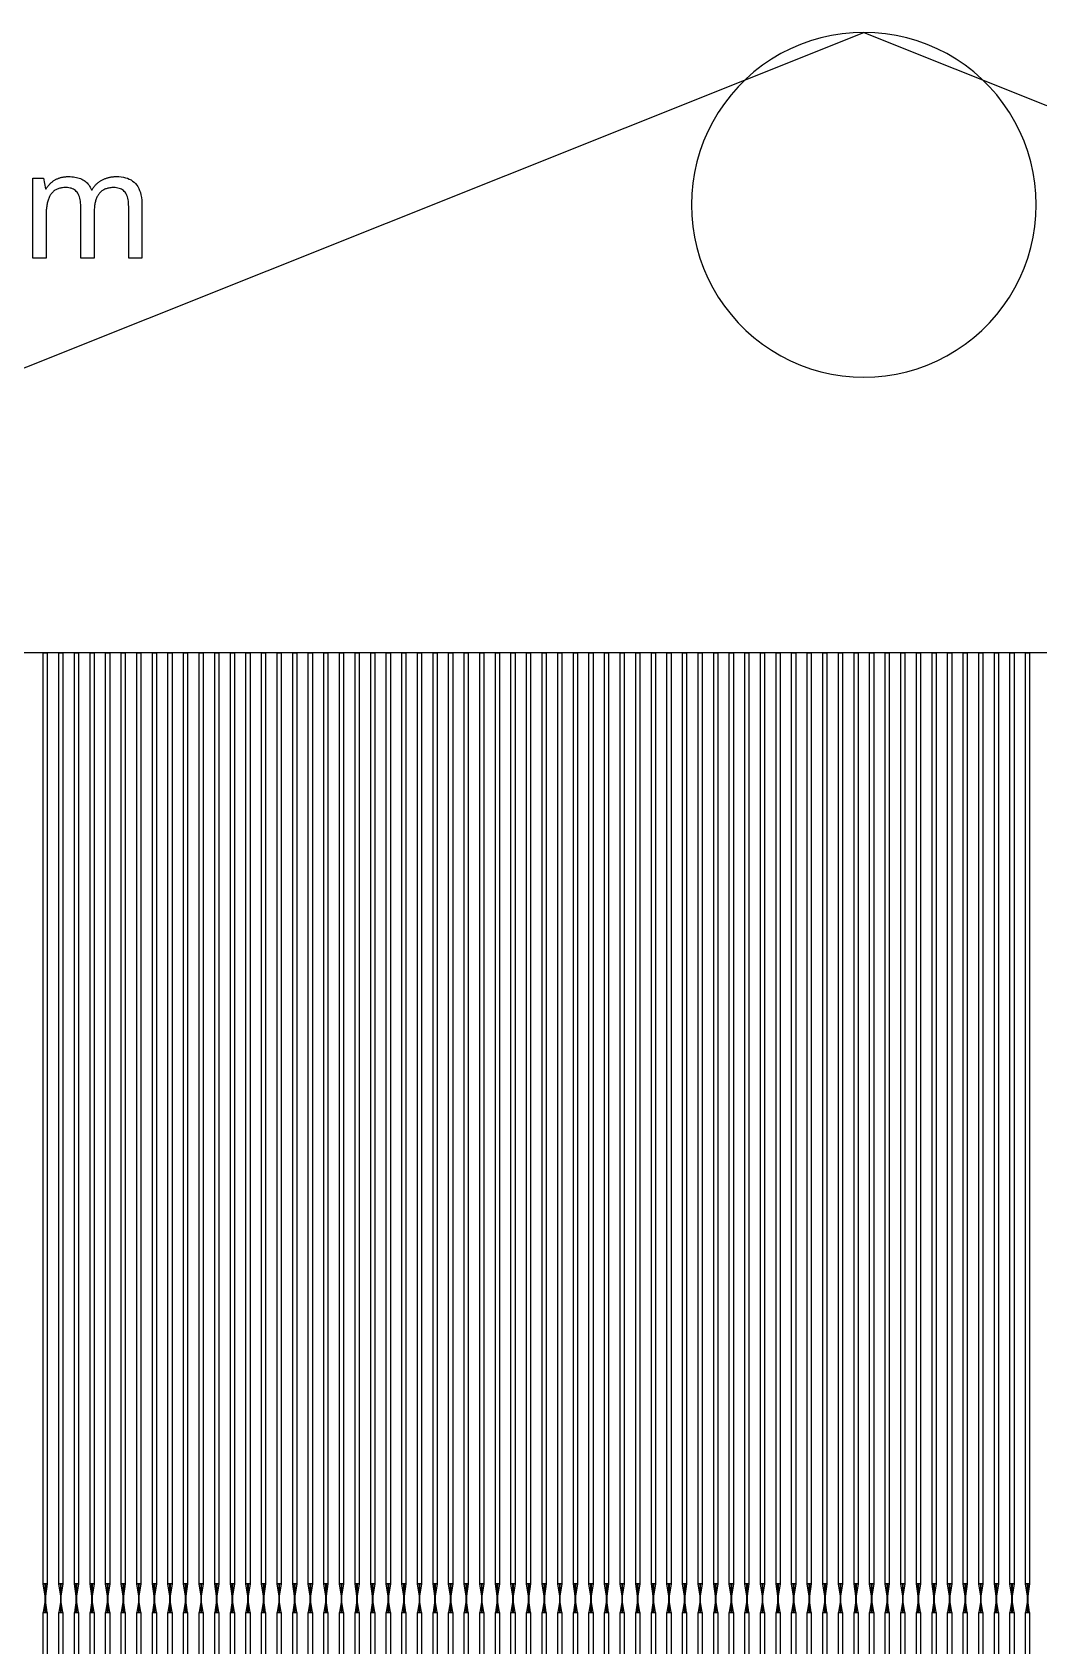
# Model space of a CAD drawing. Extents: x 0 to 762, y 0 to 762.
# Drawn here: x 65.7 to 139.9, y 503.4 to 622.3 of the extents above; entities that cross this region are included whole.
import ezdxf

# ---------------------------------------------------------------- set-up
doc = ezdxf.new("R2010")
doc.units = 0
doc.layers.get('0').update_dxf_attribs({"linetype": 'CONTINUOUS'})

msp = doc.modelspace()

# ---------------------------------------------------------------- linework, layer by layer
at = {"color": 0}
for points in [[(126.998, 622.289), (241.446, 576.569), (12.5497, 576.569), (126.998, 622.289)], [(139.697, 609.589), (139.672, 610.386), (139.597, 611.181), (139.472, 611.968), (139.299, 612.747), (139.076, 613.514), (138.806, 614.264), (138.489, 614.996), (138.127, 615.707), (137.72, 616.394), (137.272, 617.054), (136.783, 617.685), (136.255, 618.282), (135.691, 618.847), (135.093, 619.374), (134.462, 619.864), (133.803, 620.311), (133.116, 620.718), (132.405, 621.081), (131.673, 621.397), (130.922, 621.667), (130.156, 621.89), (129.377, 622.064), (128.589, 622.189), (127.795, 622.264), (126.998, 622.289), (126.2, 622.264), (125.406, 622.189), (124.618, 622.064), (123.839, 621.89), (123.073, 621.667), (122.323, 621.397), (121.59, 621.081), (120.879, 620.718), (120.193, 620.311), (119.533, 619.864), (118.903, 619.374), (118.304, 618.847), (117.74, 618.282), (117.212, 617.685), (116.723, 617.054), (116.275, 616.394), (115.869, 615.707), (115.507, 614.996), (115.19, 614.264), (114.919, 613.514), (114.697, 612.747), (114.523, 611.968), (114.398, 611.181), (114.323, 610.386), (114.298, 609.589), (114.323, 608.792), (114.398, 607.997), (114.523, 607.21), (114.697, 606.431), (114.919, 605.664), (115.19, 604.914), (115.507, 604.182), (115.869, 603.471), (116.275, 602.783), (116.723, 602.124), (117.212, 601.494), (117.74, 600.896), (118.304, 600.331), (118.903, 599.804), (119.533, 599.314), (120.193, 598.867), (120.879, 598.46), (121.59, 598.097), (122.323, 597.781), (123.073, 597.511), (123.839, 597.287), (124.618, 597.114), (125.406, 596.989), (126.2, 596.914), (126.998, 596.889), (127.795, 596.914), (128.589, 596.989), (129.377, 597.114), (130.156, 597.287), (130.922, 597.511), (131.673, 597.781), (132.405, 598.097), (133.116, 598.46), (133.803, 598.867), (134.462, 599.314), (135.093, 599.804), (135.691, 600.331), (136.255, 600.896), (136.783, 601.494), (137.272, 602.124), (137.72, 602.783), (138.127, 603.471), (138.489, 604.182), (138.806, 604.914), (139.076, 605.664), (139.299, 606.431), (139.472, 607.21), (139.597, 607.997), (139.672, 608.792), (139.697, 609.589)], [(72.8365, 605.66), (72.8365, 609.457), (72.8339, 609.593), (72.8257, 609.722), (72.8124, 609.844), (72.7935, 609.96), (72.7693, 610.068), (72.7399, 610.169), (72.7049, 610.264), (72.6646, 610.351), (72.619, 610.432), (72.5679, 610.504), (72.5113, 610.571), (72.4486, 610.631), (72.3803, 610.683), (72.3058, 610.728), (72.2256, 610.767), (72.1393, 610.797), (72.0472, 610.822), (71.9492, 610.84), (71.8453, 610.85), (71.7354, 610.854), (71.6582, 610.853), (71.5833, 610.849), (71.5108, 610.842), (71.4407, 610.833), (71.3729, 610.822), (71.3075, 610.807), (71.2444, 610.79), (71.1838, 610.771), (71.1254, 610.75), (71.0694, 610.725), (71.0156, 610.699), (70.9638, 610.671), (70.9138, 610.64), (70.8657, 610.607), (70.8197, 610.571), (70.7756, 610.532), (70.7333, 610.492), (70.6929, 610.449), (70.6546, 610.403), (70.6182, 610.354), (70.5847, 610.304), (70.5531, 610.253), (70.5233, 610.199), (70.4953, 610.142), (70.4692, 610.082), (70.4449, 610.019), (70.4224, 609.956), (70.4017, 609.889), (70.3828, 609.819), (70.3658, 609.747), (70.3504, 609.675), (70.3368, 609.599), (70.3247, 609.521), (70.3143, 609.442), (70.3053, 609.36), (70.2981, 609.275), (70.2925, 609.189), (70.2885, 609.1), (70.286, 609.008), (70.2853, 608.915), (70.2853, 605.66), (69.3024, 605.66), (69.3024, 609.457), (69.2996, 609.593), (69.2915, 609.722), (69.2782, 609.844), (69.2593, 609.96), (69.2351, 610.068), (69.2056, 610.169), (69.1707, 610.264), (69.1304, 610.351), (69.0849, 610.432), (69.0338, 610.504), (68.9782, 610.571), (68.9164, 610.631), (68.8487, 610.683), (68.775, 610.728), (68.6954, 610.767), (68.6096, 610.799), (68.5179, 610.822), (68.4201, 610.84), (68.3164, 610.85), (68.2067, 610.854), (68.1253, 610.853), (68.0465, 610.849), (67.9706, 610.842), (67.8972, 610.832), (67.8267, 610.819), (67.7587, 610.804), (67.6935, 610.786), (67.6308, 610.764), (67.571, 610.74), (67.5138, 610.714), (67.4589, 610.685), (67.4063, 610.653), (67.3558, 610.618), (67.3075, 610.581), (67.2613, 610.54), (67.2172, 610.499), (67.1754, 610.453), (67.1357, 610.404), (67.0981, 610.354), (67.0625, 610.3), (67.0301, 610.244), (66.9996, 610.186), (66.9708, 610.125), (66.9439, 610.061), (66.9189, 609.996), (66.8956, 609.928), (66.8742, 609.857), (66.8546, 609.783), (66.8368, 609.707), (66.8208, 609.629), (66.8076, 609.549), (66.7957, 609.465), (66.7853, 609.381), (66.7761, 609.293), (66.7685, 609.203), (66.7622, 609.11), (66.7574, 609.015), (66.7539, 608.918), (66.7518, 608.818), (66.751, 608.717), (66.751, 605.66), (65.7735, 605.66), (65.7735, 611.557), (66.5685, 611.557), (66.7081, 610.762), (66.7618, 610.762), (66.7881, 610.808), (66.8153, 610.853), (66.8435, 610.896), (66.8726, 610.938), (66.9028, 610.978), (66.9339, 611.017), (66.966, 611.054), (66.999, 611.09), (67.0331, 611.126), (67.0679, 611.16), (67.1038, 611.194), (67.1401, 611.226), (67.1772, 611.258), (67.2149, 611.287), (67.2532, 611.317), (67.2922, 611.344), (67.3318, 611.372), (67.3722, 611.397), (67.4131, 611.421), (67.4546, 611.444), (67.4978, 611.467), (67.5414, 611.488), (67.5856, 611.507), (67.63, 611.525), (67.6749, 611.543), (67.7203, 611.558), (67.766, 611.574), (67.8122, 611.588), (67.8588, 611.6), (67.9058, 611.611), (67.9542, 611.621), (68.0028, 611.631), (68.0514, 611.639), (68.1, 611.646), (68.1489, 611.651), (68.1978, 611.657), (68.2468, 611.66), (68.296, 611.662), (68.3453, 611.664), (68.3946, 611.665), (68.5214, 611.662), (68.6436, 611.656), (68.7615, 611.643), (68.875, 611.626), (68.984, 611.606), (69.0888, 611.579), (69.189, 611.549), (69.2849, 611.514), (69.3764, 611.474), (69.4635, 611.429), (69.5471, 611.379), (69.6262, 611.324), (69.701, 611.262), (69.7711, 611.196), (69.8368, 611.125), (69.8978, 611.049), (69.9544, 610.967), (70.0065, 610.879), (70.0542, 610.786), (70.0972, 610.688), (70.1401, 610.688), (70.1686, 610.738), (70.1982, 610.786), (70.2289, 610.832), (70.2606, 610.878), (70.2933, 610.922), (70.3271, 610.965), (70.3621, 611.007), (70.3981, 611.047), (70.435, 611.085), (70.4732, 611.122), (70.5133, 611.158), (70.554, 611.193), (70.5953, 611.226), (70.6374, 611.258), (70.68, 611.289), (70.7233, 611.318), (70.7672, 611.346), (70.8118, 611.374), (70.8571, 611.399), (70.9029, 611.424), (70.9504, 611.447), (70.9983, 611.469), (71.0467, 611.492), (71.0954, 611.511), (71.1446, 611.531), (71.1942, 611.549), (71.2443, 611.564), (71.2947, 611.579), (71.3457, 611.593), (71.3971, 611.606), (71.4488, 611.617), (71.5006, 611.626), (71.5526, 611.636), (71.605, 611.643), (71.6575, 611.65), (71.7103, 611.656), (71.7632, 611.66), (71.8164, 611.662), (71.8699, 611.664), (71.9233, 611.665), (72.1067, 611.66), (72.2807, 611.644), (72.4453, 611.618), (72.6006, 611.582), (72.7465, 611.536), (72.8831, 611.479), (73.0104, 611.412), (73.1282, 611.335), (73.2368, 611.247), (73.336, 611.149), (73.4268, 611.04), (73.5081, 610.921), (73.5799, 610.787), (73.6419, 610.642), (73.6944, 610.485), (73.7375, 610.314), (73.771, 610.132), (73.7949, 609.938), (73.8093, 609.731), (73.814, 609.511), (73.814, 605.66), (72.8365, 605.66)], [(66.5397, 576.569), (66.8397, 576.569), (66.8397, 507.99), (66.5397, 507.99), (66.5397, 576.569)], [(67.6885, 576.569), (67.9885, 576.569), (67.9885, 507.99), (67.6885, 507.99), (67.6885, 576.569)], [(68.8372, 576.569), (69.1372, 576.569), (69.1372, 507.99), (68.8372, 507.99), (68.8372, 576.569)], [(69.9858, 576.569), (70.286, 576.569), (70.286, 507.99), (69.9858, 507.99), (69.9858, 576.569)], [(71.1347, 576.569), (71.4347, 576.569), (71.4347, 507.99), (71.1347, 507.99), (71.1347, 576.569)], [(72.2833, 576.569), (72.5833, 576.569), (72.5833, 507.99), (72.2833, 507.99), (72.2833, 576.569)], [(73.4321, 576.569), (73.7321, 576.569), (73.7321, 507.99), (73.4321, 507.99), (73.4321, 576.569)], [(74.5808, 576.569), (74.8808, 576.569), (74.8808, 507.99), (74.5808, 507.99), (74.5808, 576.569)], [(75.7296, 576.569), (76.0296, 576.569), (76.0296, 507.99), (75.7296, 507.99), (75.7296, 576.569)], [(76.8782, 576.569), (77.1783, 576.569), (77.1783, 507.99), (76.8782, 507.99), (76.8782, 576.569)], [(78.0269, 576.569), (78.3269, 576.569), (78.3269, 507.99), (78.0269, 507.99), (78.0269, 576.569)], [(79.1757, 576.569), (79.4757, 576.569), (79.4757, 507.99), (79.1757, 507.99), (79.1757, 576.569)], [(80.3244, 576.569), (80.6244, 576.569), (80.6244, 507.99), (80.3244, 507.99), (80.3244, 576.569)], [(81.4732, 576.569), (81.7732, 576.569), (81.7732, 507.99), (81.4732, 507.99), (81.4732, 576.569)], [(82.6218, 576.569), (82.9219, 576.569), (82.9219, 507.99), (82.6218, 507.99), (82.6218, 576.569)], [(83.7706, 576.569), (84.0706, 576.569), (84.0706, 507.99), (83.7706, 507.99), (83.7706, 576.569)], [(84.9193, 576.569), (85.2193, 576.569), (85.2193, 507.99), (84.9193, 507.99), (84.9193, 576.569)], [(86.0681, 576.569), (86.3681, 576.569), (86.3681, 507.99), (86.0681, 507.99), (86.0681, 576.569)], [(87.2168, 576.569), (87.5168, 576.569), (87.5168, 507.99), (87.2168, 507.99), (87.2168, 576.569)], [(88.3654, 576.569), (88.6654, 576.569), (88.6654, 507.99), (88.3654, 507.99), (88.3654, 576.569)], [(89.5142, 576.569), (89.8143, 576.569), (89.8143, 507.99), (89.5142, 507.99), (89.5142, 576.569)], [(90.6629, 576.569), (90.9629, 576.569), (90.9629, 507.99), (90.6629, 507.99), (90.6629, 576.569)], [(91.8117, 576.569), (92.1117, 576.569), (92.1117, 507.99), (91.8117, 507.99), (91.8117, 576.569)], [(92.9603, 576.569), (93.2604, 576.569), (93.2604, 507.99), (92.9603, 507.99), (92.9603, 576.569)], [(94.1092, 576.569), (94.4092, 576.569), (94.4092, 507.99), (94.1092, 507.99), (94.1092, 576.569)], [(95.2578, 576.569), (95.5578, 576.569), (95.5578, 507.99), (95.2578, 507.99), (95.2578, 576.569)], [(96.4065, 576.569), (96.7065, 576.569), (96.7065, 507.99), (96.4065, 507.99), (96.4065, 576.569)], [(97.5553, 576.569), (97.8553, 576.569), (97.8553, 507.99), (97.5553, 507.99), (97.5553, 576.569)], [(98.704, 576.569), (99.004, 576.569), (99.004, 507.99), (98.704, 507.99), (98.704, 576.569)], [(99.8526, 576.569), (100.153, 576.569), (100.153, 507.99), (99.8526, 507.99), (99.8526, 576.569)], [(101.001, 576.569), (101.301, 576.569), (101.301, 507.99), (101.001, 507.99), (101.001, 576.569)], [(102.15, 576.569), (102.45, 576.569), (102.45, 507.99), (102.15, 507.99), (102.15, 576.569)], [(103.299, 576.569), (103.599, 576.569), (103.599, 507.99), (103.299, 507.99), (103.299, 576.569)], [(104.448, 576.569), (104.748, 576.569), (104.748, 507.99), (104.448, 507.99), (104.448, 576.569)], [(105.596, 576.569), (105.896, 576.569), (105.896, 507.99), (105.596, 507.99), (105.596, 576.569)], [(106.745, 576.569), (107.045, 576.569), (107.045, 507.99), (106.745, 507.99), (106.745, 576.569)], [(107.894, 576.569), (108.194, 576.569), (108.194, 507.99), (107.894, 507.99), (107.894, 576.569)], [(109.043, 576.569), (109.343, 576.569), (109.343, 507.99), (109.043, 507.99), (109.043, 576.569)], [(110.191, 576.569), (110.491, 576.569), (110.491, 507.99), (110.191, 507.99), (110.191, 576.569)], [(111.34, 576.569), (111.64, 576.569), (111.64, 507.99), (111.34, 507.99), (111.34, 576.569)], [(112.489, 576.569), (112.789, 576.569), (112.789, 507.99), (112.489, 507.99), (112.489, 576.569)], [(113.637, 576.569), (113.937, 576.569), (113.937, 507.99), (113.637, 507.99), (113.637, 576.569)], [(114.786, 576.569), (115.086, 576.569), (115.086, 507.99), (114.786, 507.99), (114.786, 576.569)], [(115.935, 576.569), (116.235, 576.569), (116.235, 507.99), (115.935, 507.99), (115.935, 576.569)], [(117.084, 576.569), (117.384, 576.569), (117.384, 507.99), (117.084, 507.99), (117.084, 576.569)], [(118.232, 576.569), (118.532, 576.569), (118.532, 507.99), (118.232, 507.99), (118.232, 576.569)], [(119.381, 576.569), (119.681, 576.569), (119.681, 507.99), (119.381, 507.99), (119.381, 576.569)], [(120.53, 576.569), (120.83, 576.569), (120.83, 507.99), (120.53, 507.99), (120.53, 576.569)], [(121.678, 576.569), (121.978, 576.569), (121.978, 507.99), (121.678, 507.99), (121.678, 576.569)], [(122.827, 576.569), (123.127, 576.569), (123.127, 507.99), (122.827, 507.99), (122.827, 576.569)], [(123.976, 576.569), (124.276, 576.569), (124.276, 507.99), (123.976, 507.99), (123.976, 576.569)], [(125.125, 576.569), (125.425, 576.569), (125.425, 507.99), (125.125, 507.99), (125.125, 576.569)], [(126.273, 576.569), (126.573, 576.569), (126.573, 507.99), (126.273, 507.99), (126.273, 576.569)], [(127.422, 576.569), (127.722, 576.569), (127.722, 507.99), (127.422, 507.99), (127.422, 576.569)], [(128.571, 576.569), (128.871, 576.569), (128.871, 507.99), (128.571, 507.99), (128.571, 576.569)], [(129.719, 576.569), (130.02, 576.569), (130.02, 507.99), (129.719, 507.99), (129.719, 576.569)], [(130.868, 576.569), (131.168, 576.569), (131.168, 507.99), (130.868, 507.99), (130.868, 576.569)], [(132.017, 576.569), (132.317, 576.569), (132.317, 507.99), (132.017, 507.99), (132.017, 576.569)], [(133.166, 576.569), (133.466, 576.569), (133.466, 507.99), (133.166, 507.99), (133.166, 576.569)], [(134.314, 576.569), (134.614, 576.569), (134.614, 507.99), (134.314, 507.99), (134.314, 576.569)], [(135.463, 576.569), (135.763, 576.569), (135.763, 507.99), (135.463, 507.99), (135.463, 576.569)], [(136.612, 576.569), (136.912, 576.569), (136.912, 507.99), (136.612, 507.99), (136.612, 576.569)], [(137.761, 576.569), (138.061, 576.569), (138.061, 507.99), (137.761, 507.99), (137.761, 576.569)], [(138.91, 576.569), (139.21, 576.569), (139.21, 507.99), (138.91, 507.99), (138.91, 576.569)], [(66.5397, 507.99), (66.8397, 507.99), (66.6997, 507.09), (66.6797, 507.09), (66.5397, 507.99)], [(66.6797, 507.99), (66.6997, 507.99), (66.6997, 505.89), (66.6797, 505.89), (66.6797, 507.99)], [(67.6885, 507.99), (67.9885, 507.99), (67.8485, 507.09), (67.8285, 507.09), (67.6885, 507.99)], [(67.8285, 507.99), (67.8485, 507.99), (67.8485, 505.89), (67.8285, 505.89), (67.8285, 507.99)], [(68.8372, 507.99), (69.1372, 507.99), (68.9972, 507.09), (68.9772, 507.09), (68.8372, 507.99)], [(68.9772, 507.99), (68.9972, 507.99), (68.9972, 505.89), (68.9772, 505.89), (68.9772, 507.99)], [(69.9858, 507.99), (70.286, 507.99), (70.1458, 507.09), (70.126, 507.09), (69.9858, 507.99)], [(70.126, 507.99), (70.146, 507.99), (70.146, 505.89), (70.126, 505.89), (70.126, 507.99)], [(71.1347, 507.99), (71.4346, 507.99), (71.2946, 507.09), (71.2746, 507.09), (71.1347, 507.99)], [(71.2746, 507.99), (71.2946, 507.99), (71.2946, 505.89), (71.2746, 505.89), (71.2746, 507.99)], [(72.2833, 507.99), (72.5833, 507.99), (72.4433, 507.09), (72.4233, 507.09), (72.2833, 507.99)], [(72.4233, 507.99), (72.4433, 507.99), (72.4433, 505.89), (72.4233, 505.89), (72.4233, 507.99)], [(73.4321, 507.99), (73.7321, 507.99), (73.5921, 507.09), (73.5721, 507.09), (73.4321, 507.99)], [(73.5721, 507.99), (73.5921, 507.99), (73.5921, 505.89), (73.5721, 505.89), (73.5721, 507.99)], [(74.5808, 507.99), (74.8808, 507.99), (74.7408, 507.09), (74.7208, 507.09), (74.5808, 507.99)], [(74.7208, 507.99), (74.7408, 507.99), (74.7408, 505.89), (74.7208, 505.89), (74.7208, 507.99)], [(75.7296, 507.99), (76.0296, 507.99), (75.8896, 507.09), (75.8696, 507.09), (75.7296, 507.99)], [(75.8696, 507.99), (75.8896, 507.99), (75.8896, 505.89), (75.8696, 505.89), (75.8696, 507.99)], [(76.8782, 507.99), (77.1782, 507.99), (77.0382, 507.09), (77.0182, 507.09), (76.8782, 507.99)], [(77.0182, 507.99), (77.0382, 507.99), (77.0382, 505.89), (77.0182, 505.89), (77.0182, 507.99)], [(78.0269, 507.99), (78.3269, 507.99), (78.1869, 507.09), (78.1669, 507.09), (78.0269, 507.99)], [(78.1669, 507.99), (78.1869, 507.99), (78.1869, 505.89), (78.1669, 505.89), (78.1669, 507.99)], [(79.1757, 507.99), (79.4757, 507.99), (79.3357, 507.09), (79.3157, 507.09), (79.1757, 507.99)], [(79.3157, 507.99), (79.3357, 507.99), (79.3357, 505.89), (79.3157, 505.89), (79.3157, 507.99)], [(80.3244, 507.99), (80.6244, 507.99), (80.4844, 507.09), (80.4644, 507.09), (80.3244, 507.99)], [(80.4644, 507.99), (80.4844, 507.99), (80.4844, 505.89), (80.4644, 505.89), (80.4644, 507.99)], [(81.4732, 507.99), (81.7731, 507.99), (81.6332, 507.09), (81.6131, 507.09), (81.4732, 507.99)], [(81.6131, 507.99), (81.6332, 507.99), (81.6332, 505.89), (81.6131, 505.89), (81.6131, 507.99)], [(82.6218, 507.99), (82.9219, 507.99), (82.7818, 507.09), (82.7619, 507.09), (82.6218, 507.99)], [(82.7619, 507.99), (82.7819, 507.99), (82.7819, 505.89), (82.7619, 505.89), (82.7619, 507.99)], [(83.7706, 507.99), (84.0706, 507.99), (83.9306, 507.09), (83.9106, 507.09), (83.7706, 507.99)], [(83.9106, 507.99), (83.9306, 507.99), (83.9306, 505.89), (83.9106, 505.89), (83.9106, 507.99)], [(84.9193, 507.99), (85.2193, 507.99), (85.0793, 507.09), (85.0593, 507.09), (84.9193, 507.99)], [(85.0593, 507.99), (85.0793, 507.99), (85.0793, 505.89), (85.0593, 505.89), (85.0593, 507.99)], [(86.0681, 507.99), (86.3681, 507.99), (86.2281, 507.09), (86.2081, 507.09), (86.0681, 507.99)], [(86.2081, 507.99), (86.2281, 507.99), (86.2281, 505.89), (86.2081, 505.89), (86.2081, 507.99)], [(87.2168, 507.99), (87.5168, 507.99), (87.3768, 507.09), (87.3568, 507.09), (87.2168, 507.99)], [(87.3568, 507.99), (87.3768, 507.99), (87.3768, 505.89), (87.3568, 505.89), (87.3568, 507.99)], [(88.3654, 507.99), (88.6654, 507.99), (88.5254, 507.09), (88.5054, 507.09), (88.3654, 507.99)], [(88.5054, 507.99), (88.5256, 507.99), (88.5256, 505.89), (88.5054, 505.89), (88.5054, 507.99)], [(89.5142, 507.99), (89.8142, 507.99), (89.6742, 507.09), (89.6542, 507.09), (89.5142, 507.99)], [(89.6542, 507.99), (89.6742, 507.99), (89.6742, 505.89), (89.6542, 505.89), (89.6542, 507.99)], [(90.6629, 507.99), (90.9629, 507.99), (90.8229, 507.09), (90.8029, 507.09), (90.6629, 507.99)], [(90.8029, 507.99), (90.8229, 507.99), (90.8229, 505.89), (90.8029, 505.89), (90.8029, 507.99)], [(91.8117, 507.99), (92.1117, 507.99), (91.9717, 507.09), (91.9517, 507.09), (91.8117, 507.99)], [(91.9517, 507.99), (91.9717, 507.99), (91.9717, 505.89), (91.9517, 505.89), (91.9517, 507.99)], [(92.9603, 507.99), (93.2604, 507.99), (93.1204, 507.09), (93.1004, 507.09), (92.9603, 507.99)], [(93.1004, 507.99), (93.1204, 507.99), (93.1204, 505.89), (93.1004, 505.89), (93.1004, 507.99)], [(94.1092, 507.99), (94.409, 507.99), (94.2692, 507.09), (94.249, 507.09), (94.1092, 507.99)], [(94.249, 507.99), (94.2692, 507.99), (94.2692, 505.89), (94.249, 505.89), (94.249, 507.99)], [(95.2578, 507.99), (95.5578, 507.99), (95.4178, 507.09), (95.3978, 507.09), (95.2578, 507.99)], [(95.3978, 507.99), (95.4178, 507.99), (95.4178, 505.89), (95.3978, 505.89), (95.3978, 507.99)], [(96.4065, 507.99), (96.7065, 507.99), (96.5665, 507.09), (96.5465, 507.09), (96.4065, 507.99)], [(96.5465, 507.99), (96.5665, 507.99), (96.5665, 505.89), (96.5465, 505.89), (96.5465, 507.99)], [(97.5553, 507.99), (97.8553, 507.99), (97.7153, 507.09), (97.6953, 507.09), (97.5553, 507.99)], [(97.6953, 507.99), (97.7153, 507.99), (97.7153, 505.89), (97.6953, 505.89), (97.6953, 507.99)], [(98.704, 507.99), (99.004, 507.99), (98.864, 507.09), (98.844, 507.09), (98.704, 507.99)], [(98.844, 507.99), (98.864, 507.99), (98.864, 505.89), (98.844, 505.89), (98.844, 507.99)], [(99.8526, 507.99), (100.153, 507.99), (100.013, 507.09), (99.9926, 507.09), (99.8526, 507.99)], [(99.9926, 507.99), (100.013, 507.99), (100.013, 505.89), (99.9926, 505.89), (99.9926, 507.99)], [(101.001, 507.99), (101.301, 507.99), (101.161, 507.09), (101.141, 507.09), (101.001, 507.99)], [(101.141, 507.99), (101.162, 507.99), (101.162, 505.89), (101.141, 505.89), (101.141, 507.99)], [(102.15, 507.99), (102.45, 507.99), (102.31, 507.09), (102.29, 507.09), (102.15, 507.99)], [(102.29, 507.99), (102.31, 507.99), (102.31, 505.89), (102.29, 505.89), (102.29, 507.99)], [(103.299, 507.99), (103.599, 507.99), (103.459, 507.09), (103.439, 507.09), (103.299, 507.99)], [(103.439, 507.99), (103.459, 507.99), (103.459, 505.89), (103.439, 505.89), (103.439, 507.99)], [(104.448, 507.99), (104.748, 507.99), (104.608, 507.09), (104.587, 507.09), (104.448, 507.99)], [(104.587, 507.99), (104.608, 507.99), (104.608, 505.89), (104.587, 505.89), (104.587, 507.99)], [(105.596, 507.99), (105.896, 507.99), (105.756, 507.09), (105.736, 507.09), (105.596, 507.99)], [(105.736, 507.99), (105.756, 507.99), (105.756, 505.89), (105.736, 505.89), (105.736, 507.99)], [(106.745, 507.99), (107.045, 507.99), (106.905, 507.09), (106.885, 507.09), (106.745, 507.99)], [(106.885, 507.99), (106.905, 507.99), (106.905, 505.89), (106.885, 505.89), (106.885, 507.99)], [(107.894, 507.99), (108.194, 507.99), (108.054, 507.09), (108.034, 507.09), (107.894, 507.99)], [(108.034, 507.99), (108.054, 507.99), (108.054, 505.89), (108.034, 505.89), (108.034, 507.99)], [(109.043, 507.99), (109.343, 507.99), (109.203, 507.09), (109.183, 507.09), (109.043, 507.99)], [(109.183, 507.99), (109.203, 507.99), (109.203, 505.89), (109.183, 505.89), (109.183, 507.99)], [(110.191, 507.99), (110.491, 507.99), (110.351, 507.09), (110.331, 507.09), (110.191, 507.99)], [(110.331, 507.99), (110.351, 507.99), (110.351, 505.89), (110.331, 505.89), (110.331, 507.99)], [(111.34, 507.99), (111.64, 507.99), (111.5, 507.09), (111.48, 507.09), (111.34, 507.99)], [(111.48, 507.99), (111.5, 507.99), (111.5, 505.89), (111.48, 505.89), (111.48, 507.99)], [(112.489, 507.99), (112.789, 507.99), (112.649, 507.09), (112.629, 507.09), (112.489, 507.99)], [(112.629, 507.99), (112.649, 507.99), (112.649, 505.89), (112.629, 505.89), (112.629, 507.99)], [(113.637, 507.99), (113.937, 507.99), (113.797, 507.09), (113.777, 507.09), (113.637, 507.99)], [(113.777, 507.99), (113.797, 507.99), (113.797, 505.89), (113.777, 505.89), (113.777, 507.99)], [(114.786, 507.99), (115.086, 507.99), (114.946, 507.09), (114.926, 507.09), (114.786, 507.99)], [(114.926, 507.99), (114.946, 507.99), (114.946, 505.89), (114.926, 505.89), (114.926, 507.99)], [(115.935, 507.99), (116.235, 507.99), (116.095, 507.09), (116.075, 507.09), (115.935, 507.99)], [(116.075, 507.99), (116.095, 507.99), (116.095, 505.89), (116.075, 505.89), (116.075, 507.99)], [(117.084, 507.99), (117.383, 507.99), (117.244, 507.09), (117.223, 507.09), (117.084, 507.99)], [(117.223, 507.99), (117.244, 507.99), (117.244, 505.89), (117.223, 505.89), (117.223, 507.99)], [(118.232, 507.99), (118.532, 507.99), (118.392, 507.09), (118.372, 507.09), (118.232, 507.99)], [(118.372, 507.99), (118.392, 507.99), (118.392, 505.89), (118.372, 505.89), (118.372, 507.99)], [(119.381, 507.99), (119.681, 507.99), (119.541, 507.09), (119.521, 507.09), (119.381, 507.99)], [(119.521, 507.99), (119.541, 507.99), (119.541, 505.89), (119.521, 505.89), (119.521, 507.99)], [(120.53, 507.99), (120.83, 507.99), (120.69, 507.09), (120.67, 507.09), (120.53, 507.99)], [(120.67, 507.99), (120.69, 507.99), (120.69, 505.89), (120.67, 505.89), (120.67, 507.99)], [(121.678, 507.99), (121.978, 507.99), (121.838, 507.09), (121.818, 507.09), (121.678, 507.99)], [(121.818, 507.99), (121.838, 507.99), (121.838, 505.89), (121.818, 505.89), (121.818, 507.99)], [(122.827, 507.99), (123.127, 507.99), (122.987, 507.09), (122.967, 507.09), (122.827, 507.99)], [(122.967, 507.99), (122.987, 507.99), (122.987, 505.89), (122.967, 505.89), (122.967, 507.99)], [(123.976, 507.99), (124.276, 507.99), (124.136, 507.09), (124.116, 507.09), (123.976, 507.99)], [(124.116, 507.99), (124.136, 507.99), (124.136, 505.89), (124.116, 505.89), (124.116, 507.99)], [(125.125, 507.99), (125.425, 507.99), (125.285, 507.09), (125.265, 507.09), (125.125, 507.99)], [(125.265, 507.99), (125.285, 507.99), (125.285, 505.89), (125.265, 505.89), (125.265, 507.99)], [(126.273, 507.99), (126.573, 507.99), (126.433, 507.09), (126.413, 507.09), (126.273, 507.99)], [(126.413, 507.99), (126.433, 507.99), (126.433, 505.89), (126.413, 505.89), (126.413, 507.99)], [(127.422, 507.99), (127.722, 507.99), (127.582, 507.09), (127.562, 507.09), (127.422, 507.99)], [(127.562, 507.99), (127.582, 507.99), (127.582, 505.89), (127.562, 505.89), (127.562, 507.99)], [(128.571, 507.99), (128.871, 507.99), (128.731, 507.09), (128.711, 507.09), (128.571, 507.99)], [(128.711, 507.99), (128.731, 507.99), (128.731, 505.89), (128.711, 505.89), (128.711, 507.99)], [(129.719, 507.99), (130.019, 507.99), (129.879, 507.09), (129.859, 507.09), (129.719, 507.99)], [(129.859, 507.99), (129.879, 507.99), (129.879, 505.89), (129.859, 505.89), (129.859, 507.99)], [(130.868, 507.99), (131.168, 507.99), (131.028, 507.09), (131.008, 507.09), (130.868, 507.99)], [(131.008, 507.99), (131.028, 507.99), (131.028, 505.89), (131.008, 505.89), (131.008, 507.99)], [(132.017, 507.99), (132.317, 507.99), (132.177, 507.09), (132.157, 507.09), (132.017, 507.99)], [(132.157, 507.99), (132.177, 507.99), (132.177, 505.89), (132.157, 505.89), (132.157, 507.99)], [(133.166, 507.99), (133.466, 507.99), (133.326, 507.09), (133.306, 507.09), (133.166, 507.99)], [(133.306, 507.99), (133.326, 507.99), (133.326, 505.89), (133.306, 505.89), (133.306, 507.99)], [(134.314, 507.99), (134.614, 507.99), (134.474, 507.09), (134.454, 507.09), (134.314, 507.99)], [(134.454, 507.99), (134.474, 507.99), (134.474, 505.89), (134.454, 505.89), (134.454, 507.99)], [(135.463, 507.99), (135.763, 507.99), (135.623, 507.09), (135.603, 507.09), (135.463, 507.99)], [(135.603, 507.99), (135.623, 507.99), (135.623, 505.89), (135.603, 505.89), (135.603, 507.99)], [(136.612, 507.99), (136.912, 507.99), (136.772, 507.09), (136.752, 507.09), (136.612, 507.99)], [(136.752, 507.99), (136.772, 507.99), (136.772, 505.89), (136.752, 505.89), (136.752, 507.99)], [(137.761, 507.99), (138.061, 507.99), (137.921, 507.09), (137.901, 507.09), (137.761, 507.99)], [(137.901, 507.99), (137.921, 507.99), (137.921, 505.89), (137.901, 505.89), (137.901, 507.99)], [(138.91, 507.99), (139.21, 507.99), (139.069, 507.09), (139.049, 507.09), (138.91, 507.99)], [(139.049, 507.99), (139.069, 507.99), (139.069, 505.89), (139.049, 505.89), (139.049, 507.99)], [(66.5397, 505.89), (66.8397, 505.89), (66.6997, 506.79), (66.6797, 506.79), (66.5397, 505.89)], [(67.6885, 505.89), (67.9885, 505.89), (67.8485, 506.79), (67.8285, 506.79), (67.6885, 505.89)], [(68.8372, 505.89), (69.1372, 505.89), (68.9972, 506.79), (68.9772, 506.79), (68.8372, 505.89)], [(69.9858, 505.89), (70.286, 505.89), (70.1458, 506.79), (70.126, 506.79), (69.9858, 505.89)], [(71.1347, 505.89), (71.4346, 505.89), (71.2946, 506.79), (71.2746, 506.79), (71.1347, 505.89)], [(72.2833, 505.89), (72.5833, 505.89), (72.4433, 506.79), (72.4233, 506.79), (72.2833, 505.89)], [(73.4321, 505.89), (73.7321, 505.89), (73.5921, 506.79), (73.5721, 506.79), (73.4321, 505.89)], [(74.5808, 505.89), (74.8808, 505.89), (74.7408, 506.79), (74.7208, 506.79), (74.5808, 505.89)], [(75.7296, 505.89), (76.0296, 505.89), (75.8896, 506.79), (75.8696, 506.79), (75.7296, 505.89)], [(76.8782, 505.89), (77.1782, 505.89), (77.0382, 506.79), (77.0182, 506.79), (76.8782, 505.89)], [(78.0269, 505.89), (78.3269, 505.89), (78.1869, 506.79), (78.1669, 506.79), (78.0269, 505.89)], [(79.1757, 505.89), (79.4757, 505.89), (79.3357, 506.79), (79.3157, 506.79), (79.1757, 505.89)], [(80.3244, 505.89), (80.6244, 505.89), (80.4844, 506.79), (80.4644, 506.79), (80.3244, 505.89)], [(81.4732, 505.89), (81.7731, 505.89), (81.6332, 506.79), (81.6131, 506.79), (81.4732, 505.89)], [(82.6218, 505.89), (82.9219, 505.89), (82.7818, 506.79), (82.7619, 506.79), (82.6218, 505.89)], [(83.7706, 505.89), (84.0706, 505.89), (83.9306, 506.79), (83.9106, 506.79), (83.7706, 505.89)], [(84.9193, 505.89), (85.2193, 505.89), (85.0793, 506.79), (85.0593, 506.79), (84.9193, 505.89)], [(86.0681, 505.89), (86.3681, 505.89), (86.2281, 506.79), (86.2081, 506.79), (86.0681, 505.89)], [(87.2168, 505.89), (87.5168, 505.89), (87.3768, 506.79), (87.3568, 506.79), (87.2168, 505.89)], [(88.3654, 505.89), (88.6654, 505.89), (88.5254, 506.79), (88.5054, 506.79), (88.3654, 505.89)], [(89.5142, 505.89), (89.8142, 505.89), (89.6742, 506.79), (89.6542, 506.79), (89.5142, 505.89)], [(90.6629, 505.89), (90.9629, 505.89), (90.8229, 506.79), (90.8029, 506.79), (90.6629, 505.89)], [(91.8117, 505.89), (92.1117, 505.89), (91.9717, 506.79), (91.9517, 506.79), (91.8117, 505.89)], [(92.9603, 505.89), (93.2604, 505.89), (93.1204, 506.79), (93.1004, 506.79), (92.9603, 505.89)], [(94.1092, 505.89), (94.409, 505.89), (94.2692, 506.79), (94.249, 506.79), (94.1092, 505.89)], [(95.2578, 505.89), (95.5578, 505.89), (95.4178, 506.79), (95.3978, 506.79), (95.2578, 505.89)], [(96.4065, 505.89), (96.7065, 505.89), (96.5665, 506.79), (96.5465, 506.79), (96.4065, 505.89)], [(97.5553, 505.89), (97.8553, 505.89), (97.7153, 506.79), (97.6953, 506.79), (97.5553, 505.89)], [(98.704, 505.89), (99.004, 505.89), (98.864, 506.79), (98.844, 506.79), (98.704, 505.89)], [(99.8526, 505.89), (100.153, 505.89), (100.013, 506.79), (99.9926, 506.79), (99.8526, 505.89)], [(101.001, 505.89), (101.301, 505.89), (101.161, 506.79), (101.141, 506.79), (101.001, 505.89)], [(102.15, 505.89), (102.45, 505.89), (102.31, 506.79), (102.29, 506.79), (102.15, 505.89)], [(103.299, 505.89), (103.599, 505.89), (103.459, 506.79), (103.439, 506.79), (103.299, 505.89)], [(104.448, 505.89), (104.748, 505.89), (104.608, 506.79), (104.587, 506.79), (104.448, 505.89)], [(105.596, 505.89), (105.896, 505.89), (105.756, 506.79), (105.736, 506.79), (105.596, 505.89)], [(106.745, 505.89), (107.045, 505.89), (106.905, 506.79), (106.885, 506.79), (106.745, 505.89)], [(107.894, 505.89), (108.194, 505.89), (108.054, 506.79), (108.034, 506.79), (107.894, 505.89)], [(109.043, 505.89), (109.343, 505.89), (109.203, 506.79), (109.183, 506.79), (109.043, 505.89)], [(110.191, 505.89), (110.491, 505.89), (110.351, 506.79), (110.331, 506.79), (110.191, 505.89)], [(111.34, 505.89), (111.64, 505.89), (111.5, 506.79), (111.48, 506.79), (111.34, 505.89)], [(112.489, 505.89), (112.789, 505.89), (112.649, 506.79), (112.629, 506.79), (112.489, 505.89)], [(113.637, 505.89), (113.937, 505.89), (113.797, 506.79), (113.777, 506.79), (113.637, 505.89)], [(114.786, 505.89), (115.086, 505.89), (114.946, 506.79), (114.926, 506.79), (114.786, 505.89)], [(115.935, 505.89), (116.235, 505.89), (116.095, 506.79), (116.075, 506.79), (115.935, 505.89)], [(117.084, 505.89), (117.383, 505.89), (117.244, 506.79), (117.223, 506.79), (117.084, 505.89)], [(118.232, 505.89), (118.532, 505.89), (118.392, 506.79), (118.372, 506.79), (118.232, 505.89)], [(119.381, 505.89), (119.681, 505.89), (119.541, 506.79), (119.521, 506.79), (119.381, 505.89)], [(120.53, 505.89), (120.83, 505.89), (120.69, 506.79), (120.67, 506.79), (120.53, 505.89)], [(121.678, 505.89), (121.978, 505.89), (121.838, 506.79), (121.818, 506.79), (121.678, 505.89)], [(122.827, 505.89), (123.127, 505.89), (122.987, 506.79), (122.967, 506.79), (122.827, 505.89)], [(123.976, 505.89), (124.276, 505.89), (124.136, 506.79), (124.116, 506.79), (123.976, 505.89)], [(125.125, 505.89), (125.425, 505.89), (125.285, 506.79), (125.265, 506.79), (125.125, 505.89)], [(126.273, 505.89), (126.573, 505.89), (126.433, 506.79), (126.413, 506.79), (126.273, 505.89)], [(127.422, 505.89), (127.722, 505.89), (127.582, 506.79), (127.562, 506.79), (127.422, 505.89)], [(128.571, 505.89), (128.871, 505.89), (128.731, 506.79), (128.711, 506.79), (128.571, 505.89)], [(129.719, 505.89), (130.019, 505.89), (129.879, 506.79), (129.859, 506.79), (129.719, 505.89)], [(130.868, 505.89), (131.168, 505.89), (131.028, 506.79), (131.008, 506.79), (130.868, 505.89)], [(132.017, 505.89), (132.317, 505.89), (132.177, 506.79), (132.157, 506.79), (132.017, 505.89)], [(133.166, 505.89), (133.466, 505.89), (133.326, 506.79), (133.306, 506.79), (133.166, 505.89)], [(134.314, 505.89), (134.614, 505.89), (134.474, 506.79), (134.454, 506.79), (134.314, 505.89)], [(135.463, 505.89), (135.763, 505.89), (135.623, 506.79), (135.603, 506.79), (135.463, 505.89)], [(136.612, 505.89), (136.912, 505.89), (136.772, 506.79), (136.752, 506.79), (136.612, 505.89)], [(137.761, 505.89), (138.061, 505.89), (137.921, 506.79), (137.901, 506.79), (137.761, 505.89)], [(138.91, 505.89), (139.21, 505.89), (139.069, 506.79), (139.049, 506.79), (138.91, 505.89)], [(66.5397, 505.89), (66.8397, 505.89), (66.8397, 439.412), (66.5397, 439.412), (66.5397, 505.89)], [(67.6885, 505.89), (67.9885, 505.89), (67.9885, 439.412), (67.6885, 439.412), (67.6885, 505.89)], [(68.8372, 505.89), (69.1372, 505.89), (69.1372, 439.412), (68.8372, 439.412), (68.8372, 505.89)], [(69.9858, 505.89), (70.286, 505.89), (70.286, 439.412), (69.9858, 439.412), (69.9858, 505.89)], [(71.1347, 505.89), (71.4347, 505.89), (71.4347, 439.412), (71.1347, 439.412), (71.1347, 505.89)], [(72.2833, 505.89), (72.5833, 505.89), (72.5833, 439.412), (72.2833, 439.412), (72.2833, 505.89)], [(73.4321, 505.89), (73.7321, 505.89), (73.7321, 439.412), (73.4321, 439.412), (73.4321, 505.89)], [(74.5808, 505.89), (74.8808, 505.89), (74.8808, 439.412), (74.5808, 439.412), (74.5808, 505.89)], [(75.7296, 505.89), (76.0296, 505.89), (76.0296, 439.412), (75.7296, 439.412), (75.7296, 505.89)], [(76.8782, 505.89), (77.1783, 505.89), (77.1783, 439.412), (76.8782, 439.412), (76.8782, 505.89)], [(78.0269, 505.89), (78.3269, 505.89), (78.3269, 439.412), (78.0269, 439.412), (78.0269, 505.89)], [(79.1757, 505.89), (79.4757, 505.89), (79.4757, 439.412), (79.1757, 439.412), (79.1757, 505.89)], [(80.3244, 505.89), (80.6244, 505.89), (80.6244, 439.412), (80.3244, 439.412), (80.3244, 505.89)], [(81.4732, 505.89), (81.7732, 505.89), (81.7732, 439.412), (81.4732, 439.412), (81.4732, 505.89)], [(82.6218, 505.89), (82.9219, 505.89), (82.9219, 439.412), (82.6218, 439.412), (82.6218, 505.89)], [(83.7706, 505.89), (84.0706, 505.89), (84.0706, 439.412), (83.7706, 439.412), (83.7706, 505.89)], [(84.9193, 505.89), (85.2193, 505.89), (85.2193, 439.412), (84.9193, 439.412), (84.9193, 505.89)], [(86.0681, 505.89), (86.3681, 505.89), (86.3681, 439.412), (86.0681, 439.412), (86.0681, 505.89)], [(87.2168, 505.89), (87.5168, 505.89), (87.5168, 439.412), (87.2168, 439.412), (87.2168, 505.89)], [(88.3654, 505.89), (88.6654, 505.89), (88.6654, 439.412), (88.3654, 439.412), (88.3654, 505.89)], [(89.5142, 505.89), (89.8143, 505.89), (89.8143, 439.412), (89.5142, 439.412), (89.5142, 505.89)], [(90.6629, 505.89), (90.9629, 505.89), (90.9629, 439.412), (90.6629, 439.412), (90.6629, 505.89)], [(91.8117, 505.89), (92.1117, 505.89), (92.1117, 439.412), (91.8117, 439.412), (91.8117, 505.89)], [(92.9603, 505.89), (93.2604, 505.89), (93.2604, 439.412), (92.9603, 439.412), (92.9603, 505.89)], [(94.1092, 505.89), (94.4092, 505.89), (94.4092, 439.412), (94.1092, 439.412), (94.1092, 505.89)], [(95.2578, 505.89), (95.5578, 505.89), (95.5578, 439.412), (95.2578, 439.412), (95.2578, 505.89)], [(96.4065, 505.89), (96.7065, 505.89), (96.7065, 439.412), (96.4065, 439.412), (96.4065, 505.89)], [(97.5553, 505.89), (97.8553, 505.89), (97.8553, 439.412), (97.5553, 439.412), (97.5553, 505.89)], [(98.704, 505.89), (99.004, 505.89), (99.004, 439.412), (98.704, 439.412), (98.704, 505.89)], [(99.8526, 505.89), (100.153, 505.89), (100.153, 439.412), (99.8526, 439.412), (99.8526, 505.89)], [(101.001, 505.89), (101.301, 505.89), (101.301, 439.412), (101.001, 439.412), (101.001, 505.89)], [(102.15, 505.89), (102.45, 505.89), (102.45, 439.412), (102.15, 439.412), (102.15, 505.89)], [(103.299, 505.89), (103.599, 505.89), (103.599, 439.412), (103.299, 439.412), (103.299, 505.89)], [(104.448, 505.89), (104.748, 505.89), (104.748, 439.412), (104.448, 439.412), (104.448, 505.89)], [(105.596, 505.89), (105.896, 505.89), (105.896, 439.412), (105.596, 439.412), (105.596, 505.89)], [(106.745, 505.89), (107.045, 505.89), (107.045, 439.412), (106.745, 439.412), (106.745, 505.89)], [(107.894, 505.89), (108.194, 505.89), (108.194, 439.412), (107.894, 439.412), (107.894, 505.89)], [(109.043, 505.89), (109.343, 505.89), (109.343, 439.412), (109.043, 439.412), (109.043, 505.89)], [(110.191, 505.89), (110.491, 505.89), (110.491, 439.412), (110.191, 439.412), (110.191, 505.89)], [(111.34, 505.89), (111.64, 505.89), (111.64, 439.412), (111.34, 439.412), (111.34, 505.89)], [(112.489, 505.89), (112.789, 505.89), (112.789, 439.412), (112.489, 439.412), (112.489, 505.89)], [(113.637, 505.89), (113.937, 505.89), (113.937, 439.412), (113.637, 439.412), (113.637, 505.89)], [(114.786, 505.89), (115.086, 505.89), (115.086, 439.412), (114.786, 439.412), (114.786, 505.89)], [(115.935, 505.89), (116.235, 505.89), (116.235, 439.412), (115.935, 439.412), (115.935, 505.89)], [(117.084, 505.89), (117.384, 505.89), (117.384, 439.412), (117.084, 439.412), (117.084, 505.89)], [(118.232, 505.89), (118.532, 505.89), (118.532, 439.412), (118.232, 439.412), (118.232, 505.89)], [(119.381, 505.89), (119.681, 505.89), (119.681, 439.412), (119.381, 439.412), (119.381, 505.89)], [(120.53, 505.89), (120.83, 505.89), (120.83, 439.412), (120.53, 439.412), (120.53, 505.89)], [(121.678, 505.89), (121.978, 505.89), (121.978, 439.412), (121.678, 439.412), (121.678, 505.89)], [(122.827, 505.89), (123.127, 505.89), (123.127, 439.412), (122.827, 439.412), (122.827, 505.89)], [(123.976, 505.89), (124.276, 505.89), (124.276, 439.412), (123.976, 439.412), (123.976, 505.89)], [(125.125, 505.89), (125.425, 505.89), (125.425, 439.412), (125.125, 439.412), (125.125, 505.89)], [(126.273, 505.89), (126.573, 505.89), (126.573, 439.412), (126.273, 439.412), (126.273, 505.89)], [(127.422, 505.89), (127.722, 505.89), (127.722, 439.412), (127.422, 439.412), (127.422, 505.89)], [(128.571, 505.89), (128.871, 505.89), (128.871, 439.412), (128.571, 439.412), (128.571, 505.89)], [(129.719, 505.89), (130.02, 505.89), (130.02, 439.412), (129.719, 439.412), (129.719, 505.89)], [(130.868, 505.89), (131.168, 505.89), (131.168, 439.412), (130.868, 439.412), (130.868, 505.89)], [(132.017, 505.89), (132.317, 505.89), (132.317, 439.412), (132.017, 439.412), (132.017, 505.89)], [(133.166, 505.89), (133.466, 505.89), (133.466, 439.412), (133.166, 439.412), (133.166, 505.89)], [(134.314, 505.89), (134.614, 505.89), (134.614, 439.412), (134.314, 439.412), (134.314, 505.89)], [(135.463, 505.89), (135.763, 505.89), (135.763, 439.412), (135.463, 439.412), (135.463, 505.89)], [(136.612, 505.89), (136.912, 505.89), (136.912, 439.412), (136.612, 439.412), (136.612, 505.89)], [(137.761, 505.89), (138.061, 505.89), (138.061, 439.412), (137.761, 439.412), (137.761, 505.89)], [(138.91, 505.89), (139.21, 505.89), (139.21, 439.412), (138.91, 439.412), (138.91, 505.89)]]:
    msp.add_lwpolyline(points, close=True, dxfattribs=at)
at = {"color": 0, "const_width": 0.0104}
msp.add_lwpolyline([(139.697, 609.589), (139.672, 610.386), (139.597, 611.181), (139.472, 611.968), (139.299, 612.747), (139.076, 613.514), (138.806, 614.264), (138.489, 614.996), (138.127, 615.707), (137.72, 616.394), (137.272, 617.054), (136.783, 617.685), (136.255, 618.282), (135.691, 618.847), (135.093, 619.374), (134.462, 619.864), (133.803, 620.311), (133.116, 620.718), (132.405, 621.081), (131.673, 621.397), (130.922, 621.667), (130.156, 621.89), (129.377, 622.064), (128.589, 622.189), (127.795, 622.264), (126.998, 622.289), (126.2, 622.264), (125.406, 622.189), (124.618, 622.064), (123.839, 621.89), (123.073, 621.667), (122.323, 621.397), (121.59, 621.081), (120.879, 620.718), (120.193, 620.311), (119.533, 619.864), (118.903, 619.374), (118.304, 618.847), (117.74, 618.282), (117.212, 617.685), (116.723, 617.054), (116.275, 616.394), (115.869, 615.707), (115.507, 614.996), (115.19, 614.264), (114.919, 613.514), (114.697, 612.747), (114.523, 611.968), (114.398, 611.181), (114.323, 610.386), (114.298, 609.589), (114.323, 608.792), (114.398, 607.997), (114.523, 607.21), (114.697, 606.431), (114.919, 605.664), (115.19, 604.914), (115.507, 604.182), (115.869, 603.471), (116.275, 602.783), (116.723, 602.124), (117.212, 601.494), (117.74, 600.896), (118.304, 600.331), (118.903, 599.804), (119.533, 599.314), (120.193, 598.867), (120.879, 598.46), (121.59, 598.097), (122.323, 597.781), (123.073, 597.511), (123.839, 597.287), (124.618, 597.114), (125.406, 596.989), (126.2, 596.914), (126.998, 596.889), (127.795, 596.914), (128.589, 596.989), (129.377, 597.114), (130.156, 597.287), (130.922, 597.511), (131.673, 597.781), (132.405, 598.097), (133.116, 598.46), (133.803, 598.867), (134.462, 599.314), (135.093, 599.804), (135.691, 600.331), (136.255, 600.896), (136.783, 601.494), (137.272, 602.124), (137.72, 602.783), (138.127, 603.471), (138.489, 604.182), (138.806, 604.914), (139.076, 605.664), (139.299, 606.431), (139.472, 607.21), (139.597, 607.997), (139.672, 608.792), (139.697, 609.589)], close=True, dxfattribs=at)

doc.saveas('drawing.dxf')
